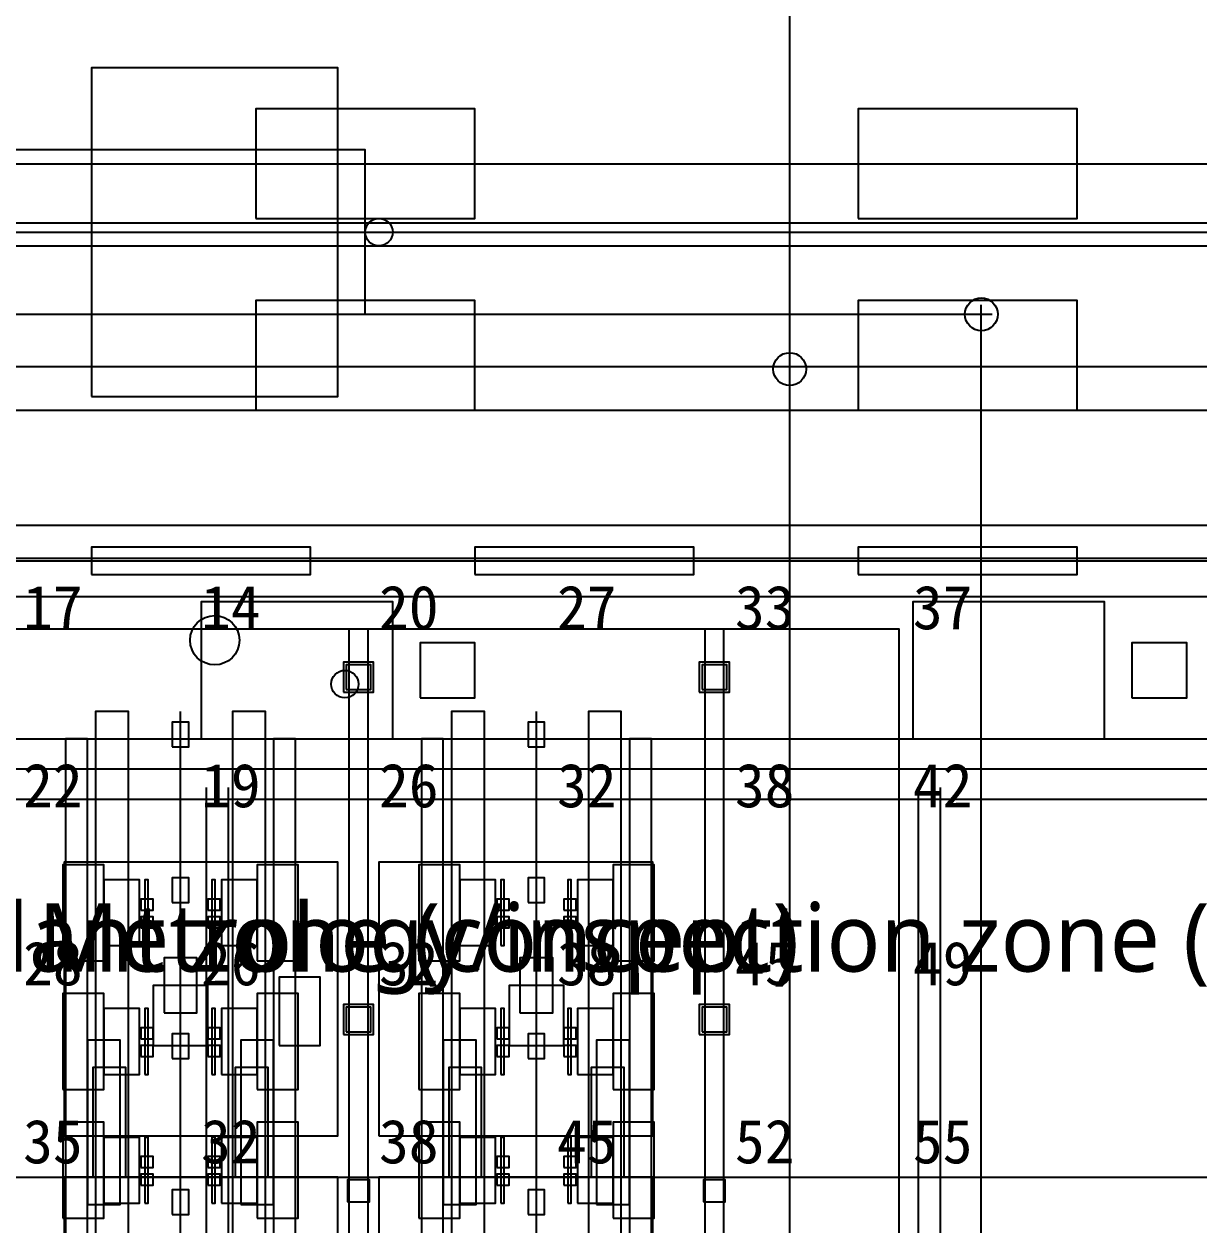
# Model space of a CAD drawing. Header units: metres. Extents: x -1640 to 1560, y -268 to 2338.
# Drawn here: x -39.47 to 3.45, y 1023.25 to 1067.1 of the extents above; entities that cross this region are included whole.
import ezdxf

# ---------------------------------------------------------------- set-up
doc = ezdxf.new("R2010")
doc.units = ezdxf.units.M
for name, color, linetype in [('1F_CHL', 4, 'Continuous'), ('1F_EHS_EXIT_DOOR_CONCEPT', 3, 'Continuous'), ('1F_EHS_EXTINGUISHER_HYDRANT_CABINET_CONCEPT', 1, 'Continuous'), ('1F_ELEC', 6, 'Continuous'), ('1F_PUMP', 2, 'Continuous'), ('1F_SCR', 3, 'Continuous'), ('1F_STRUCT_COLUMN', 8, 'Continuous'), ('1F_SUPPORT', 4, 'Continuous'), ('1F_ZONE', 3, 'Continuous'), ('2F_CSF_LATERAL_RACK_CONCEPT', 9, 'Continuous'), ('2F_EHS_EXIT_DOOR_CONCEPT', 3, 'Continuous'), ('2F_EHS_EXTINGUISHER_HYDRANT_CABINET_CONCEPT', 1, 'Continuous'), ('2F_RFG', 5, 'Continuous'), ('2F_STRUCT_COLUMN', 8, 'Continuous'), ('2F_SUPPORT', 4, 'Continuous'), ('2F_VMB', 6, 'Continuous'), ('2F_ZONE', 3, 'Continuous'), ('3F_CLEANROOM_OVERHEAD_PIPE_DUCT_CONCEPT', 9, 'Continuous'), ('3F_EHS_EGRESS_DIST_M', 2, 'Continuous'), ('3F_EHS_EXIT_DOOR_CONCEPT', 3, 'Continuous'), ('3F_EHS_EXTINGUISHER_HYDRANT_CABINET_CONCEPT', 1, 'Continuous'), ('3F_FOUP', 5, 'Continuous'), ('3F_METRO', 2, 'Continuous'), ('3F_OHT', 9, 'Continuous'), ('3F_OHTV', 1, 'Continuous'), ('3F_STRUCT_COLUMN', 8, 'Continuous'), ('3F_SUPPORT', 4, 'Continuous'), ('3F_TBAR', 6, 'Continuous'), ('3F_TEXT', 7, 'Continuous'), ('3F_ZONE', 3, 'Continuous'), ('4F_DCC', 3, 'Continuous'), ('4F_FFU', 1, 'Continuous'), ('4F_MAU', 2, 'Continuous'), ('4F_STRUCT_PLENUM_TRUSS_CONCEPT', 9, 'Continuous'), ('4F_SUPPORT', 4, 'Continuous'), ('4F_ZONE', 3, 'Continuous'), ('5F_CHL', 4, 'Continuous'), ('5F_EHS_EXIT_DOOR_CONCEPT', 3, 'Continuous'), ('5F_EHS_EXTINGUISHER_HYDRANT_CABINET_CONCEPT', 1, 'Continuous'), ('5F_ELEC', 6, 'Continuous'), ('5F_PUMP', 2, 'Continuous'), ('5F_SCR', 3, 'Continuous'), ('5F_STRUCT_COLUMN', 8, 'Continuous'), ('5F_SUPPORT', 4, 'Continuous'), ('5F_ZONE', 3, 'Continuous'), ('6F_CSF_LATERAL_RACK_CONCEPT', 9, 'Continuous'), ('6F_EHS_EXIT_DOOR_CONCEPT', 3, 'Continuous'), ('6F_EHS_EXTINGUISHER_HYDRANT_CABINET_CONCEPT', 1, 'Continuous'), ('6F_RFG', 5, 'Continuous'), ('6F_STRUCT_COLUMN', 8, 'Continuous'), ('6F_SUPPORT', 4, 'Continuous'), ('6F_VMB', 6, 'Continuous'), ('6F_ZONE', 3, 'Continuous'), ('7F_CLEANROOM_OVERHEAD_PIPE_DUCT_CONCEPT', 9, 'Continuous'), ('7F_EHS_EGRESS_DIST_M', 2, 'Continuous'), ('7F_EHS_EXIT_DOOR_CONCEPT', 3, 'Continuous'), ('7F_EHS_EXTINGUISHER_HYDRANT_CABINET_CONCEPT', 1, 'Continuous'), ('7F_FOUP', 5, 'Continuous'), ('7F_METRO', 2, 'Continuous'), ('7F_OHT', 9, 'Continuous'), ('7F_OHTV', 1, 'Continuous'), ('7F_STRUCT_COLUMN', 8, 'Continuous'), ('7F_SUPPORT', 4, 'Continuous'), ('7F_TBAR', 6, 'Continuous'), ('7F_TEXT', 7, 'Continuous'), ('7F_ZONE', 3, 'Continuous'), ('8F_DCC', 3, 'Continuous'), ('8F_FFU', 1, 'Continuous'), ('8F_MAU', 2, 'Continuous'), ('8F_STRUCT_PLENUM_TRUSS_CONCEPT', 9, 'Continuous'), ('8F_SUPPORT', 4, 'Continuous'), ('8F_ZONE', 3, 'Continuous'), ('RF_RSC', 4, 'Continuous'), ('RF_STACK', 2, 'Continuous'), ('UTIL_CHEM_CONCEPT', 6, 'Continuous'), ('UTIL_CHEM_RISER', 6, 'Continuous'), ('UTIL_CHW.R_CONCEPT', 2, 'Continuous'), ('UTIL_CHW.S_CONCEPT', 1, 'Continuous'), ('UTIL_ELEC.EMERG_CONCEPT', 4, 'Continuous'), ('UTIL_ELEC.MV_CONCEPT', 1, 'Continuous'), ('UTIL_ELEC.UPS_CONCEPT', 3, 'Continuous'), ('UTIL_EXH.HEAT_CONCEPT', 1, 'Continuous'), ('UTIL_EXH.VOC_CONCEPT', 6, 'Continuous'), ('UTIL_GAS.BULK_CONCEPT', 2, 'Continuous'), ('UTIL_GAS.BULK_RISER', 2, 'Continuous'), ('UTIL_GAS.SPEC_CONCEPT', 3, 'Continuous'), ('UTIL_HR_CONCEPT', 5, 'Continuous'), ('UTIL_PCW.R_CONCEPT', 1, 'Continuous'), ('UTIL_PCW.S_CONCEPT', 6, 'Continuous'), ('UTIL_WW.AA_CONCEPT', 3, 'Continuous'), ('UTIL_WW.F_CONCEPT', 2, 'Continuous'), ('UTIL_WW.ORG_CONCEPT', 4, 'Continuous')]:
    doc.layers.add(name, color=color, linetype=linetype)
doc.styles.add('KO', font='malgun.ttf')

msp = doc.modelspace()

# ---------------------------------------------------------------- linework, layer by layer
at = {"layer": '1F_CHL'}
msp.add_lwpolyline([(-30.15, 1029.8), (-28.65, 1029.8), (-28.65, 1032.3), (-30.15, 1032.3)], close=True, dxfattribs=at)
at = {"layer": '1F_EHS_EXIT_DOOR_CONCEPT'}
msp.add_circle((-32.5, 1044.6), 0.9, dxfattribs=at)
at = {"layer": '1F_EHS_EXTINGUISHER_HYDRANT_CABINET_CONCEPT'}
for centre in [(-26.5, 1059.5), (-27.75, 1043)]:
    msp.add_circle(centre, 0.5, dxfattribs=at)
at = {"layer": '1F_ELEC'}
for points in [[(-31, 1060), (-23, 1060), (-23, 1064), (-31, 1064)], [(-9, 1060), (-1, 1060), (-1, 1064), (-9, 1064)], [(-31, 1053), (-23, 1053), (-23, 1057), (-31, 1057)], [(-9, 1053), (-1, 1053), (-1, 1057), (-9, 1057)]]:
    msp.add_lwpolyline(points, close=True, dxfattribs=at)
at = {"layer": '1F_PUMP'}
for points in [[(-36.95, 1025), (-35.75, 1025), (-35.75, 1029), (-36.95, 1029)], [(-31.75, 1025), (-30.55, 1025), (-30.55, 1029), (-31.75, 1029)], [(-23.95, 1025), (-22.75, 1025), (-22.75, 1029), (-23.95, 1029)], [(-18.75, 1025), (-17.55, 1025), (-17.55, 1029), (-18.75, 1029)]]:
    msp.add_lwpolyline(points, close=True, dxfattribs=at)
at = {"layer": '1F_SCR'}
for points in [[(-34.75, 1029.8), (-32.75, 1029.8), (-32.75, 1032), (-34.75, 1032)], [(-21.75, 1029.8), (-19.75, 1029.8), (-19.75, 1032), (-21.75, 1032)]]:
    msp.add_lwpolyline(points, close=True, dxfattribs=at)
at = {"layer": '1F_STRUCT_COLUMN'}
for points in [[(-27.8, 1042.7), (-26.7, 1042.7), (-26.7, 1043.8), (-27.8, 1043.8)], [(-14.8, 1042.7), (-13.7, 1042.7), (-13.7, 1043.8), (-14.8, 1043.8)], [(-27.8, 1030.2), (-26.7, 1030.2), (-26.7, 1031.3), (-27.8, 1031.3)], [(-14.8, 1030.2), (-13.7, 1030.2), (-13.7, 1031.3), (-14.8, 1031.3)]]:
    msp.add_lwpolyline(points, close=True, dxfattribs=at)
at = {"layer": '1F_SUPPORT'}
msp.add_lwpolyline([(-37, 1053.5), (-28, 1053.5), (-28, 1065.5), (-37, 1065.5)], close=True, dxfattribs=at)
at = {"layer": '1F_ZONE'}
msp.add_lwpolyline([(-281, 887), (-7.5, 887), (-7.5, 1045), (-281, 1045)], close=True, dxfattribs=at)
at = {"layer": '2F_CSF_LATERAL_RACK_CONCEPT'}
for points in [[(-37.95, 891), (-37.15, 891), (-37.15, 1041), (-37.95, 1041)], [(-30.35, 891), (-29.55, 891), (-29.55, 1041), (-30.35, 1041)], [(-24.95, 891), (-24.15, 891), (-24.15, 1041), (-24.95, 1041)], [(-17.35, 891), (-16.55, 891), (-16.55, 1041), (-17.35, 1041)]]:
    msp.add_lwpolyline(points, close=True, dxfattribs=at)
at = {"layer": '2F_EHS_EXIT_DOOR_CONCEPT'}
msp.add_circle((-32.5, 1044.6), 0.9, dxfattribs=at)
at = {"layer": '2F_EHS_EXTINGUISHER_HYDRANT_CABINET_CONCEPT'}
msp.add_circle((-26.5, 1059.5), 0.5, dxfattribs=at)
at = {"layer": '2F_RFG'}
for points in [[(-37.15, 1024), (-35.95, 1024), (-35.95, 1030), (-37.15, 1030)], [(-31.55, 1024), (-30.35, 1024), (-30.35, 1030), (-31.55, 1030)], [(-24.15, 1024), (-22.95, 1024), (-22.95, 1030), (-24.15, 1030)], [(-18.55, 1024), (-17.35, 1024), (-17.35, 1030), (-18.55, 1030)]]:
    msp.add_lwpolyline(points, close=True, dxfattribs=at)
at = {"layer": '2F_STRUCT_COLUMN'}
for points in [[(-27.7, 1042.8), (-26.8, 1042.8), (-26.8, 1043.7), (-27.7, 1043.7)], [(-14.7, 1042.8), (-13.8, 1042.8), (-13.8, 1043.7), (-14.7, 1043.7)], [(-27.7, 1030.3), (-26.8, 1030.3), (-26.8, 1031.2), (-27.7, 1031.2)], [(-14.7, 1030.3), (-13.8, 1030.3), (-13.8, 1031.2), (-14.7, 1031.2)]]:
    msp.add_lwpolyline(points, close=True, dxfattribs=at)
at = {"layer": '2F_SUPPORT'}
msp.add_lwpolyline([(-37, 1053.5), (-28, 1053.5), (-28, 1065.5), (-37, 1065.5)], close=True, dxfattribs=at)
at = {"layer": '2F_VMB'}
for points in [[(-34.35, 1031), (-33.15, 1031), (-33.15, 1033), (-34.35, 1033)], [(-21.35, 1031), (-20.15, 1031), (-20.15, 1033), (-21.35, 1033)]]:
    msp.add_lwpolyline(points, close=True, dxfattribs=at)
at = {"layer": '2F_ZONE'}
msp.add_lwpolyline([(-281, 887), (-7.5, 887), (-7.5, 1045), (-281, 1045)], close=True, dxfattribs=at)
at = {"layer": '3F_CLEANROOM_OVERHEAD_PIPE_DUCT_CONCEPT'}
for points in [[(-36.85, 890), (-35.65, 890), (-35.65, 1042), (-36.85, 1042)], [(-31.85, 890), (-30.65, 890), (-30.65, 1042), (-31.85, 1042)], [(-23.85, 890), (-22.65, 890), (-22.65, 1042), (-23.85, 1042)], [(-18.85, 890), (-17.65, 890), (-17.65, 1042), (-18.85, 1042)]]:
    msp.add_lwpolyline(points, close=True, dxfattribs=at)
at = {"layer": '3F_EHS_EXIT_DOOR_CONCEPT'}
msp.add_circle((-32.5, 1044.6), 0.9, dxfattribs=at)
at = {"layer": '3F_EHS_EXTINGUISHER_HYDRANT_CABINET_CONCEPT'}
msp.add_circle((-26.5, 1059.5), 0.5, dxfattribs=at)
at = {"layer": '3F_FOUP'}
for points in [[(-35.2, 1034.75), (-34.75, 1034.75), (-34.75, 1035.15), (-35.2, 1035.15)], [(-32.75, 1034.75), (-32.3, 1034.75), (-32.3, 1035.15), (-32.75, 1035.15)], [(-22.2, 1034.75), (-21.75, 1034.75), (-21.75, 1035.15), (-22.2, 1035.15)], [(-19.75, 1034.75), (-19.3, 1034.75), (-19.3, 1035.15), (-19.75, 1035.15)], [(-35.2, 1034.1), (-34.75, 1034.1), (-34.75, 1034.5), (-35.2, 1034.5)], [(-32.75, 1034.1), (-32.3, 1034.1), (-32.3, 1034.5), (-32.75, 1034.5)], [(-22.2, 1034.1), (-21.75, 1034.1), (-21.75, 1034.5), (-22.2, 1034.5)], [(-19.75, 1034.1), (-19.3, 1034.1), (-19.3, 1034.5), (-19.75, 1034.5)], [(-35.2, 1030.05), (-34.75, 1030.05), (-34.75, 1030.45), (-35.2, 1030.45)], [(-32.75, 1030.05), (-32.3, 1030.05), (-32.3, 1030.45), (-32.75, 1030.45)], [(-22.2, 1030.05), (-21.75, 1030.05), (-21.75, 1030.45), (-22.2, 1030.45)], [(-19.75, 1030.05), (-19.3, 1030.05), (-19.3, 1030.45), (-19.75, 1030.45)], [(-35.2, 1029.4), (-34.75, 1029.4), (-34.75, 1029.8), (-35.2, 1029.8)], [(-32.75, 1029.4), (-32.3, 1029.4), (-32.3, 1029.8), (-32.75, 1029.8)], [(-22.2, 1029.4), (-21.75, 1029.4), (-21.75, 1029.8), (-22.2, 1029.8)], [(-19.75, 1029.4), (-19.3, 1029.4), (-19.3, 1029.8), (-19.75, 1029.8)], [(-35.2, 1025.35), (-34.75, 1025.35), (-34.75, 1025.75), (-35.2, 1025.75)], [(-32.75, 1025.35), (-32.3, 1025.35), (-32.3, 1025.75), (-32.75, 1025.75)], [(-22.2, 1025.35), (-21.75, 1025.35), (-21.75, 1025.75), (-22.2, 1025.75)], [(-19.75, 1025.35), (-19.3, 1025.35), (-19.3, 1025.75), (-19.75, 1025.75)], [(-35.2, 1024.7), (-34.75, 1024.7), (-34.75, 1025.1), (-35.2, 1025.1)], [(-32.75, 1024.7), (-32.3, 1024.7), (-32.3, 1025.1), (-32.75, 1025.1)], [(-22.2, 1024.7), (-21.75, 1024.7), (-21.75, 1025.1), (-22.2, 1025.1)], [(-19.75, 1024.7), (-19.3, 1024.7), (-19.3, 1025.1), (-19.75, 1025.1)]]:
    msp.add_lwpolyline(points, close=True, dxfattribs=at)
at = {"layer": '3F_METRO'}
for points in [[(-38.05, 1032.9), (-36.55, 1032.9), (-36.55, 1036.4), (-38.05, 1036.4)], [(-30.95, 1032.9), (-29.45, 1032.9), (-29.45, 1036.4), (-30.95, 1036.4)], [(-25.05, 1032.9), (-23.55, 1032.9), (-23.55, 1036.4), (-25.05, 1036.4)], [(-17.95, 1032.9), (-16.45, 1032.9), (-16.45, 1036.4), (-17.95, 1036.4)], [(-36.55, 1033.45), (-35.25, 1033.45), (-35.25, 1035.85), (-36.55, 1035.85)], [(-32.25, 1033.45), (-30.95, 1033.45), (-30.95, 1035.85), (-32.25, 1035.85)], [(-23.55, 1033.45), (-22.25, 1033.45), (-22.25, 1035.85), (-23.55, 1035.85)], [(-19.25, 1033.45), (-17.95, 1033.45), (-17.95, 1035.85), (-19.25, 1035.85)], [(-38.05, 1028.2), (-36.55, 1028.2), (-36.55, 1031.7), (-38.05, 1031.7)], [(-30.95, 1028.2), (-29.45, 1028.2), (-29.45, 1031.7), (-30.95, 1031.7)], [(-25.05, 1028.2), (-23.55, 1028.2), (-23.55, 1031.7), (-25.05, 1031.7)], [(-17.95, 1028.2), (-16.45, 1028.2), (-16.45, 1031.7), (-17.95, 1031.7)], [(-36.55, 1028.75), (-35.25, 1028.75), (-35.25, 1031.15), (-36.55, 1031.15)], [(-32.25, 1028.75), (-30.95, 1028.75), (-30.95, 1031.15), (-32.25, 1031.15)], [(-23.55, 1028.75), (-22.25, 1028.75), (-22.25, 1031.15), (-23.55, 1031.15)], [(-19.25, 1028.75), (-17.95, 1028.75), (-17.95, 1031.15), (-19.25, 1031.15)], [(-38.05, 1023.5), (-36.55, 1023.5), (-36.55, 1027), (-38.05, 1027)], [(-30.95, 1023.5), (-29.45, 1023.5), (-29.45, 1027), (-30.95, 1027)], [(-25.05, 1023.5), (-23.55, 1023.5), (-23.55, 1027), (-25.05, 1027)], [(-17.95, 1023.5), (-16.45, 1023.5), (-16.45, 1027), (-17.95, 1027)], [(-36.55, 1024.05), (-35.25, 1024.05), (-35.25, 1026.45), (-36.55, 1026.45)], [(-32.25, 1024.05), (-30.95, 1024.05), (-30.95, 1026.45), (-32.25, 1026.45)], [(-23.55, 1024.05), (-22.25, 1024.05), (-22.25, 1026.45), (-23.55, 1026.45)], [(-19.25, 1024.05), (-17.95, 1024.05), (-17.95, 1026.45), (-19.25, 1026.45)]]:
    msp.add_lwpolyline(points, close=True, dxfattribs=at)
at = {"layer": '3F_OHT'}
for p, q in [((-33.75, 970), (-33.75, 1042)), ((-20.75, 970), (-20.75, 1042))]:
    msp.add_line(p, q, dxfattribs=at)
at = {"layer": '3F_OHTV'}
for points in [[(-34.05, 1040.71), (-33.45, 1040.71), (-33.45, 1041.61), (-34.05, 1041.61)], [(-21.05, 1040.71), (-20.45, 1040.71), (-20.45, 1041.61), (-21.05, 1041.61)], [(-34.05, 1035.02), (-33.45, 1035.02), (-33.45, 1035.92), (-34.05, 1035.92)], [(-21.05, 1035.02), (-20.45, 1035.02), (-20.45, 1035.92), (-21.05, 1035.92)], [(-34.05, 1029.33), (-33.45, 1029.33), (-33.45, 1030.23), (-34.05, 1030.23)], [(-21.05, 1029.33), (-20.45, 1029.33), (-20.45, 1030.23), (-21.05, 1030.23)], [(-34.05, 1023.63), (-33.45, 1023.63), (-33.45, 1024.53), (-34.05, 1024.53)], [(-21.05, 1023.63), (-20.45, 1023.63), (-20.45, 1024.53), (-21.05, 1024.53)]]:
    msp.add_lwpolyline(points, close=True, dxfattribs=at)
at = {"layer": '3F_STRUCT_COLUMN'}
for points in [[(-27.65, 1024.1), (-26.85, 1024.1), (-26.85, 1024.9), (-27.65, 1024.9)], [(-14.65, 1024.1), (-13.85, 1024.1), (-13.85, 1024.9), (-14.65, 1024.9)]]:
    msp.add_lwpolyline(points, close=True, dxfattribs=at)
at = {"layer": '3F_SUPPORT'}
msp.add_lwpolyline([(-37, 1053.5), (-28, 1053.5), (-28, 1065.5), (-37, 1065.5)], close=True, dxfattribs=at)
at = {"layer": '3F_TBAR'}
for points in [[(-35.05, 1033.45), (-34.93, 1033.45), (-34.93, 1035.85), (-35.05, 1035.85)], [(-32.6, 1033.45), (-32.48, 1033.45), (-32.48, 1035.85), (-32.6, 1035.85)], [(-22.05, 1033.45), (-21.93, 1033.45), (-21.93, 1035.85), (-22.05, 1035.85)], [(-19.6, 1033.45), (-19.48, 1033.45), (-19.48, 1035.85), (-19.6, 1035.85)], [(-35.05, 1028.75), (-34.93, 1028.75), (-34.93, 1031.15), (-35.05, 1031.15)], [(-32.6, 1028.75), (-32.48, 1028.75), (-32.48, 1031.15), (-32.6, 1031.15)], [(-22.05, 1028.75), (-21.93, 1028.75), (-21.93, 1031.15), (-22.05, 1031.15)], [(-19.6, 1028.75), (-19.48, 1028.75), (-19.48, 1031.15), (-19.6, 1031.15)], [(-35.05, 1024.05), (-34.93, 1024.05), (-34.93, 1026.45), (-35.05, 1026.45)], [(-32.6, 1024.05), (-32.48, 1024.05), (-32.48, 1026.45), (-32.6, 1026.45)], [(-22.05, 1024.05), (-21.93, 1024.05), (-21.93, 1026.45), (-22.05, 1026.45)], [(-19.6, 1024.05), (-19.48, 1024.05), (-19.48, 1026.45), (-19.6, 1026.45)]]:
    msp.add_lwpolyline(points, close=True, dxfattribs=at)
at = {"layer": '3F_ZONE'}
msp.add_lwpolyline([(-281, 887), (-7.5, 887), (-7.5, 1045), (-281, 1045)], close=True, dxfattribs=at)
at = {"layer": '4F_DCC'}
for points in [[(-37, 1047), (-29, 1047), (-29, 1048), (-37, 1048)], [(-23, 1047), (-15, 1047), (-15, 1048), (-23, 1048)], [(-9, 1047), (-1, 1047), (-1, 1048), (-9, 1048)]]:
    msp.add_lwpolyline(points, close=True, dxfattribs=at)
at = {"layer": '4F_FFU'}
for points in [[(-38, 1026.5), (-28, 1026.5), (-28, 1036.5), (-38, 1036.5)], [(-26.5, 1026.5), (-16.5, 1026.5), (-16.5, 1036.5), (-26.5, 1036.5)], [(-38, 1015), (-28, 1015), (-28, 1025), (-38, 1025)], [(-26.5, 1015), (-16.5, 1015), (-16.5, 1025), (-26.5, 1025)]]:
    msp.add_lwpolyline(points, close=True, dxfattribs=at)
at = {"layer": '4F_MAU'}
msp.add_lwpolyline([(-41, 1056.5), (-27, 1056.5), (-27, 1062.5), (-41, 1062.5)], close=True, dxfattribs=at)
at = {"layer": '4F_STRUCT_PLENUM_TRUSS_CONCEPT'}
for points in [[(-27.6, 887), (-26.9, 887), (-26.9, 1045), (-27.6, 1045)], [(-14.6, 887), (-13.9, 887), (-13.9, 1045), (-14.6, 1045)]]:
    msp.add_lwpolyline(points, close=True, dxfattribs=at)
at = {"layer": '4F_SUPPORT'}
msp.add_lwpolyline([(-37, 1053.5), (-28, 1053.5), (-28, 1065.5), (-37, 1065.5)], close=True, dxfattribs=at)
at = {"layer": '4F_ZONE'}
msp.add_lwpolyline([(-281, 887), (-7.5, 887), (-7.5, 1045), (-281, 1045)], close=True, dxfattribs=at)
at = {"layer": '5F_CHL'}
msp.add_lwpolyline([(-30.15, 1029.8), (-28.65, 1029.8), (-28.65, 1032.3), (-30.15, 1032.3)], close=True, dxfattribs=at)
at = {"layer": '5F_EHS_EXIT_DOOR_CONCEPT'}
msp.add_circle((-32.5, 1044.6), 0.9, dxfattribs=at)
at = {"layer": '5F_EHS_EXTINGUISHER_HYDRANT_CABINET_CONCEPT'}
for centre in [(-26.5, 1059.5), (-27.75, 1043)]:
    msp.add_circle(centre, 0.5, dxfattribs=at)
at = {"layer": '5F_ELEC'}
for points in [[(-31, 1060), (-23, 1060), (-23, 1064), (-31, 1064)], [(-9, 1060), (-1, 1060), (-1, 1064), (-9, 1064)], [(-31, 1053), (-23, 1053), (-23, 1057), (-31, 1057)], [(-9, 1053), (-1, 1053), (-1, 1057), (-9, 1057)]]:
    msp.add_lwpolyline(points, close=True, dxfattribs=at)
at = {"layer": '5F_PUMP'}
for points in [[(-36.95, 1025), (-35.75, 1025), (-35.75, 1029), (-36.95, 1029)], [(-31.75, 1025), (-30.55, 1025), (-30.55, 1029), (-31.75, 1029)], [(-23.95, 1025), (-22.75, 1025), (-22.75, 1029), (-23.95, 1029)], [(-18.75, 1025), (-17.55, 1025), (-17.55, 1029), (-18.75, 1029)]]:
    msp.add_lwpolyline(points, close=True, dxfattribs=at)
at = {"layer": '5F_SCR'}
for points in [[(-34.75, 1029.8), (-32.75, 1029.8), (-32.75, 1032), (-34.75, 1032)], [(-21.75, 1029.8), (-19.75, 1029.8), (-19.75, 1032), (-21.75, 1032)]]:
    msp.add_lwpolyline(points, close=True, dxfattribs=at)
at = {"layer": '5F_STRUCT_COLUMN'}
for points in [[(-27.8, 1042.7), (-26.7, 1042.7), (-26.7, 1043.8), (-27.8, 1043.8)], [(-14.8, 1042.7), (-13.7, 1042.7), (-13.7, 1043.8), (-14.8, 1043.8)], [(-27.8, 1030.2), (-26.7, 1030.2), (-26.7, 1031.3), (-27.8, 1031.3)], [(-14.8, 1030.2), (-13.7, 1030.2), (-13.7, 1031.3), (-14.8, 1031.3)]]:
    msp.add_lwpolyline(points, close=True, dxfattribs=at)
at = {"layer": '5F_SUPPORT'}
msp.add_lwpolyline([(-37, 1053.5), (-28, 1053.5), (-28, 1065.5), (-37, 1065.5)], close=True, dxfattribs=at)
at = {"layer": '5F_ZONE'}
msp.add_lwpolyline([(-281, 887), (-7.5, 887), (-7.5, 1045), (-281, 1045)], close=True, dxfattribs=at)
at = {"layer": '6F_CSF_LATERAL_RACK_CONCEPT'}
for points in [[(-37.95, 891), (-37.15, 891), (-37.15, 1041), (-37.95, 1041)], [(-30.35, 891), (-29.55, 891), (-29.55, 1041), (-30.35, 1041)], [(-24.95, 891), (-24.15, 891), (-24.15, 1041), (-24.95, 1041)], [(-17.35, 891), (-16.55, 891), (-16.55, 1041), (-17.35, 1041)]]:
    msp.add_lwpolyline(points, close=True, dxfattribs=at)
at = {"layer": '6F_EHS_EXIT_DOOR_CONCEPT'}
msp.add_circle((-32.5, 1044.6), 0.9, dxfattribs=at)
at = {"layer": '6F_EHS_EXTINGUISHER_HYDRANT_CABINET_CONCEPT'}
msp.add_circle((-26.5, 1059.5), 0.5, dxfattribs=at)
at = {"layer": '6F_RFG'}
for points in [[(-37.15, 1024), (-35.95, 1024), (-35.95, 1030), (-37.15, 1030)], [(-31.55, 1024), (-30.35, 1024), (-30.35, 1030), (-31.55, 1030)], [(-24.15, 1024), (-22.95, 1024), (-22.95, 1030), (-24.15, 1030)], [(-18.55, 1024), (-17.35, 1024), (-17.35, 1030), (-18.55, 1030)]]:
    msp.add_lwpolyline(points, close=True, dxfattribs=at)
at = {"layer": '6F_STRUCT_COLUMN'}
for points in [[(-27.7, 1042.8), (-26.8, 1042.8), (-26.8, 1043.7), (-27.7, 1043.7)], [(-14.7, 1042.8), (-13.8, 1042.8), (-13.8, 1043.7), (-14.7, 1043.7)], [(-27.7, 1030.3), (-26.8, 1030.3), (-26.8, 1031.2), (-27.7, 1031.2)], [(-14.7, 1030.3), (-13.8, 1030.3), (-13.8, 1031.2), (-14.7, 1031.2)]]:
    msp.add_lwpolyline(points, close=True, dxfattribs=at)
at = {"layer": '6F_SUPPORT'}
msp.add_lwpolyline([(-37, 1053.5), (-28, 1053.5), (-28, 1065.5), (-37, 1065.5)], close=True, dxfattribs=at)
at = {"layer": '6F_VMB'}
for points in [[(-34.35, 1031), (-33.15, 1031), (-33.15, 1033), (-34.35, 1033)], [(-21.35, 1031), (-20.15, 1031), (-20.15, 1033), (-21.35, 1033)]]:
    msp.add_lwpolyline(points, close=True, dxfattribs=at)
at = {"layer": '6F_ZONE'}
msp.add_lwpolyline([(-281, 887), (-7.5, 887), (-7.5, 1045), (-281, 1045)], close=True, dxfattribs=at)
at = {"layer": '7F_CLEANROOM_OVERHEAD_PIPE_DUCT_CONCEPT'}
for points in [[(-36.85, 890), (-35.65, 890), (-35.65, 1042), (-36.85, 1042)], [(-31.85, 890), (-30.65, 890), (-30.65, 1042), (-31.85, 1042)], [(-23.85, 890), (-22.65, 890), (-22.65, 1042), (-23.85, 1042)], [(-18.85, 890), (-17.65, 890), (-17.65, 1042), (-18.85, 1042)]]:
    msp.add_lwpolyline(points, close=True, dxfattribs=at)
at = {"layer": '7F_EHS_EXIT_DOOR_CONCEPT'}
msp.add_circle((-32.5, 1044.6), 0.9, dxfattribs=at)
at = {"layer": '7F_EHS_EXTINGUISHER_HYDRANT_CABINET_CONCEPT'}
msp.add_circle((-26.5, 1059.5), 0.5, dxfattribs=at)
at = {"layer": '7F_FOUP'}
for points in [[(-35.2, 1034.75), (-34.75, 1034.75), (-34.75, 1035.15), (-35.2, 1035.15)], [(-32.75, 1034.75), (-32.3, 1034.75), (-32.3, 1035.15), (-32.75, 1035.15)], [(-22.2, 1034.75), (-21.75, 1034.75), (-21.75, 1035.15), (-22.2, 1035.15)], [(-19.75, 1034.75), (-19.3, 1034.75), (-19.3, 1035.15), (-19.75, 1035.15)], [(-35.2, 1034.1), (-34.75, 1034.1), (-34.75, 1034.5), (-35.2, 1034.5)], [(-32.75, 1034.1), (-32.3, 1034.1), (-32.3, 1034.5), (-32.75, 1034.5)], [(-22.2, 1034.1), (-21.75, 1034.1), (-21.75, 1034.5), (-22.2, 1034.5)], [(-19.75, 1034.1), (-19.3, 1034.1), (-19.3, 1034.5), (-19.75, 1034.5)], [(-35.2, 1030.05), (-34.75, 1030.05), (-34.75, 1030.45), (-35.2, 1030.45)], [(-32.75, 1030.05), (-32.3, 1030.05), (-32.3, 1030.45), (-32.75, 1030.45)], [(-22.2, 1030.05), (-21.75, 1030.05), (-21.75, 1030.45), (-22.2, 1030.45)], [(-19.75, 1030.05), (-19.3, 1030.05), (-19.3, 1030.45), (-19.75, 1030.45)], [(-35.2, 1029.4), (-34.75, 1029.4), (-34.75, 1029.8), (-35.2, 1029.8)], [(-32.75, 1029.4), (-32.3, 1029.4), (-32.3, 1029.8), (-32.75, 1029.8)], [(-22.2, 1029.4), (-21.75, 1029.4), (-21.75, 1029.8), (-22.2, 1029.8)], [(-19.75, 1029.4), (-19.3, 1029.4), (-19.3, 1029.8), (-19.75, 1029.8)], [(-35.2, 1025.35), (-34.75, 1025.35), (-34.75, 1025.75), (-35.2, 1025.75)], [(-32.75, 1025.35), (-32.3, 1025.35), (-32.3, 1025.75), (-32.75, 1025.75)], [(-22.2, 1025.35), (-21.75, 1025.35), (-21.75, 1025.75), (-22.2, 1025.75)], [(-19.75, 1025.35), (-19.3, 1025.35), (-19.3, 1025.75), (-19.75, 1025.75)], [(-35.2, 1024.7), (-34.75, 1024.7), (-34.75, 1025.1), (-35.2, 1025.1)], [(-32.75, 1024.7), (-32.3, 1024.7), (-32.3, 1025.1), (-32.75, 1025.1)], [(-22.2, 1024.7), (-21.75, 1024.7), (-21.75, 1025.1), (-22.2, 1025.1)], [(-19.75, 1024.7), (-19.3, 1024.7), (-19.3, 1025.1), (-19.75, 1025.1)]]:
    msp.add_lwpolyline(points, close=True, dxfattribs=at)
at = {"layer": '7F_METRO'}
for points in [[(-38.05, 1032.9), (-36.55, 1032.9), (-36.55, 1036.4), (-38.05, 1036.4)], [(-30.95, 1032.9), (-29.45, 1032.9), (-29.45, 1036.4), (-30.95, 1036.4)], [(-25.05, 1032.9), (-23.55, 1032.9), (-23.55, 1036.4), (-25.05, 1036.4)], [(-17.95, 1032.9), (-16.45, 1032.9), (-16.45, 1036.4), (-17.95, 1036.4)], [(-36.55, 1033.45), (-35.25, 1033.45), (-35.25, 1035.85), (-36.55, 1035.85)], [(-32.25, 1033.45), (-30.95, 1033.45), (-30.95, 1035.85), (-32.25, 1035.85)], [(-23.55, 1033.45), (-22.25, 1033.45), (-22.25, 1035.85), (-23.55, 1035.85)], [(-19.25, 1033.45), (-17.95, 1033.45), (-17.95, 1035.85), (-19.25, 1035.85)], [(-38.05, 1028.2), (-36.55, 1028.2), (-36.55, 1031.7), (-38.05, 1031.7)], [(-30.95, 1028.2), (-29.45, 1028.2), (-29.45, 1031.7), (-30.95, 1031.7)], [(-25.05, 1028.2), (-23.55, 1028.2), (-23.55, 1031.7), (-25.05, 1031.7)], [(-17.95, 1028.2), (-16.45, 1028.2), (-16.45, 1031.7), (-17.95, 1031.7)], [(-36.55, 1028.75), (-35.25, 1028.75), (-35.25, 1031.15), (-36.55, 1031.15)], [(-32.25, 1028.75), (-30.95, 1028.75), (-30.95, 1031.15), (-32.25, 1031.15)], [(-23.55, 1028.75), (-22.25, 1028.75), (-22.25, 1031.15), (-23.55, 1031.15)], [(-19.25, 1028.75), (-17.95, 1028.75), (-17.95, 1031.15), (-19.25, 1031.15)], [(-38.05, 1023.5), (-36.55, 1023.5), (-36.55, 1027), (-38.05, 1027)], [(-30.95, 1023.5), (-29.45, 1023.5), (-29.45, 1027), (-30.95, 1027)], [(-25.05, 1023.5), (-23.55, 1023.5), (-23.55, 1027), (-25.05, 1027)], [(-17.95, 1023.5), (-16.45, 1023.5), (-16.45, 1027), (-17.95, 1027)], [(-36.55, 1024.05), (-35.25, 1024.05), (-35.25, 1026.45), (-36.55, 1026.45)], [(-32.25, 1024.05), (-30.95, 1024.05), (-30.95, 1026.45), (-32.25, 1026.45)], [(-23.55, 1024.05), (-22.25, 1024.05), (-22.25, 1026.45), (-23.55, 1026.45)], [(-19.25, 1024.05), (-17.95, 1024.05), (-17.95, 1026.45), (-19.25, 1026.45)]]:
    msp.add_lwpolyline(points, close=True, dxfattribs=at)
at = {"layer": '7F_OHT'}
for p, q in [((-33.75, 970), (-33.75, 1042)), ((-20.75, 970), (-20.75, 1042))]:
    msp.add_line(p, q, dxfattribs=at)
at = {"layer": '7F_OHTV'}
for points in [[(-34.05, 1040.71), (-33.45, 1040.71), (-33.45, 1041.61), (-34.05, 1041.61)], [(-21.05, 1040.71), (-20.45, 1040.71), (-20.45, 1041.61), (-21.05, 1041.61)], [(-34.05, 1035.02), (-33.45, 1035.02), (-33.45, 1035.92), (-34.05, 1035.92)], [(-21.05, 1035.02), (-20.45, 1035.02), (-20.45, 1035.92), (-21.05, 1035.92)], [(-34.05, 1029.33), (-33.45, 1029.33), (-33.45, 1030.23), (-34.05, 1030.23)], [(-21.05, 1029.33), (-20.45, 1029.33), (-20.45, 1030.23), (-21.05, 1030.23)], [(-34.05, 1023.63), (-33.45, 1023.63), (-33.45, 1024.53), (-34.05, 1024.53)], [(-21.05, 1023.63), (-20.45, 1023.63), (-20.45, 1024.53), (-21.05, 1024.53)]]:
    msp.add_lwpolyline(points, close=True, dxfattribs=at)
at = {"layer": '7F_STRUCT_COLUMN'}
for points in [[(-27.65, 1024.1), (-26.85, 1024.1), (-26.85, 1024.9), (-27.65, 1024.9)], [(-14.65, 1024.1), (-13.85, 1024.1), (-13.85, 1024.9), (-14.65, 1024.9)]]:
    msp.add_lwpolyline(points, close=True, dxfattribs=at)
at = {"layer": '7F_SUPPORT'}
msp.add_lwpolyline([(-37, 1053.5), (-28, 1053.5), (-28, 1065.5), (-37, 1065.5)], close=True, dxfattribs=at)
at = {"layer": '7F_TBAR'}
for points in [[(-35.05, 1033.45), (-34.93, 1033.45), (-34.93, 1035.85), (-35.05, 1035.85)], [(-32.6, 1033.45), (-32.48, 1033.45), (-32.48, 1035.85), (-32.6, 1035.85)], [(-22.05, 1033.45), (-21.93, 1033.45), (-21.93, 1035.85), (-22.05, 1035.85)], [(-19.6, 1033.45), (-19.48, 1033.45), (-19.48, 1035.85), (-19.6, 1035.85)], [(-35.05, 1028.75), (-34.93, 1028.75), (-34.93, 1031.15), (-35.05, 1031.15)], [(-32.6, 1028.75), (-32.48, 1028.75), (-32.48, 1031.15), (-32.6, 1031.15)], [(-22.05, 1028.75), (-21.93, 1028.75), (-21.93, 1031.15), (-22.05, 1031.15)], [(-19.6, 1028.75), (-19.48, 1028.75), (-19.48, 1031.15), (-19.6, 1031.15)], [(-35.05, 1024.05), (-34.93, 1024.05), (-34.93, 1026.45), (-35.05, 1026.45)], [(-32.6, 1024.05), (-32.48, 1024.05), (-32.48, 1026.45), (-32.6, 1026.45)], [(-22.05, 1024.05), (-21.93, 1024.05), (-21.93, 1026.45), (-22.05, 1026.45)], [(-19.6, 1024.05), (-19.48, 1024.05), (-19.48, 1026.45), (-19.6, 1026.45)]]:
    msp.add_lwpolyline(points, close=True, dxfattribs=at)
at = {"layer": '7F_ZONE'}
msp.add_lwpolyline([(-281, 887), (-7.5, 887), (-7.5, 1045), (-281, 1045)], close=True, dxfattribs=at)
at = {"layer": '8F_DCC'}
for points in [[(-37, 1047), (-29, 1047), (-29, 1048), (-37, 1048)], [(-23, 1047), (-15, 1047), (-15, 1048), (-23, 1048)], [(-9, 1047), (-1, 1047), (-1, 1048), (-9, 1048)]]:
    msp.add_lwpolyline(points, close=True, dxfattribs=at)
at = {"layer": '8F_FFU'}
for points in [[(-38, 1026.5), (-28, 1026.5), (-28, 1036.5), (-38, 1036.5)], [(-26.5, 1026.5), (-16.5, 1026.5), (-16.5, 1036.5), (-26.5, 1036.5)], [(-38, 1015), (-28, 1015), (-28, 1025), (-38, 1025)], [(-26.5, 1015), (-16.5, 1015), (-16.5, 1025), (-26.5, 1025)]]:
    msp.add_lwpolyline(points, close=True, dxfattribs=at)
at = {"layer": '8F_MAU'}
msp.add_lwpolyline([(-41, 1056.5), (-27, 1056.5), (-27, 1062.5), (-41, 1062.5)], close=True, dxfattribs=at)
at = {"layer": '8F_STRUCT_PLENUM_TRUSS_CONCEPT'}
for points in [[(-27.6, 887), (-26.9, 887), (-26.9, 1045), (-27.6, 1045)], [(-14.6, 887), (-13.9, 887), (-13.9, 1045), (-14.6, 1045)]]:
    msp.add_lwpolyline(points, close=True, dxfattribs=at)
at = {"layer": '8F_SUPPORT'}
msp.add_lwpolyline([(-37, 1053.5), (-28, 1053.5), (-28, 1065.5), (-37, 1065.5)], close=True, dxfattribs=at)
at = {"layer": '8F_ZONE'}
msp.add_lwpolyline([(-281, 887), (-7.5, 887), (-7.5, 1045), (-281, 1045)], close=True, dxfattribs=at)
at = {"layer": 'RF_RSC'}
for points in [[(-33, 1041), (-26, 1041), (-26, 1046), (-33, 1046)], [(-7, 1041), (0, 1041), (0, 1046), (-7, 1046)]]:
    msp.add_lwpolyline(points, close=True, dxfattribs=at)
at = {"layer": 'RF_STACK'}
for points in [[(-25, 1042.5), (-23, 1042.5), (-23, 1044.5), (-25, 1044.5)], [(1, 1042.5), (3, 1042.5), (3, 1044.5), (1, 1044.5)]]:
    msp.add_lwpolyline(points, close=True, dxfattribs=at)
at = {"layer": 'UTIL_CHEM_CONCEPT'}
for p, q in [((-11.5, 1054.2), (-11.5, 1174.8)), ((-11.5, 869.2), (-11.5, 1054.8)), ((-11.5, 869.2), (-11.5, 1054.8))]:
    msp.add_line(p, q, dxfattribs=at)
at = {"layer": 'UTIL_CHEM_RISER'}
msp.add_circle((-11.5, 1054.5), 0.6, dxfattribs=at)
msp.add_circle((-11.5, 1054.5), 0.6, dxfattribs=at)
at = {"layer": 'UTIL_CHW.R_CONCEPT'}
msp.add_line((-276.2, 1048.8), (287.8, 1048.8), dxfattribs=at)
msp.add_line((-276.2, 1048.8), (287.8, 1048.8), dxfattribs=at)
at = {"layer": 'UTIL_CHW.S_CONCEPT'}
msp.add_line((-277.5, 1047.5), (286.5, 1047.5), dxfattribs=at)
msp.add_line((-277.5, 1047.5), (286.5, 1047.5), dxfattribs=at)
at = {"layer": 'UTIL_ELEC.EMERG_CONCEPT'}
for p in [(-285.3, 1062), (-281.3, 1062)]:
    msp.add_line(p, (284.3, 1062), dxfattribs=at)
at = {"layer": 'UTIL_ELEC.MV_CONCEPT'}
for p, q in [((-283.4, 1054.6), (284.4, 1054.6)), ((-283.4, 1054.6), (284.4, 1054.6)), ((-283.4, 1053), (284.4, 1053)), ((-283.4, 1053), (284.4, 1053))]:
    msp.add_line(p, q, dxfattribs=at)
at = {"layer": 'UTIL_ELEC.UPS_CONCEPT'}
msp.add_line((-255.3, 1059), (284.3, 1059), dxfattribs=at)
msp.add_line((-255.3, 1059), (284.3, 1059), dxfattribs=at)
at = {"layer": 'UTIL_EXH.HEAT_CONCEPT'}
for p, q in [((-267.55, 1059.84), (295.55, 1059.84)), ((-279.4, 1047.6), (288.4, 1047.6)), ((-279.4, 1047.6), (288.4, 1047.6))]:
    msp.add_line(p, q, dxfattribs=at)
at = {"layer": 'UTIL_EXH.VOC_CONCEPT'}
for p, q in [((-267.55, 1062), (295.55, 1062)), ((-279.4, 1046.2), (288.4, 1046.2)), ((-279.4, 1046.2), (288.4, 1046.2))]:
    msp.add_line(p, q, dxfattribs=at)
at = {"layer": 'UTIL_GAS.BULK_CONCEPT'}
for p, q in [((-4.5, 965.65), (-4.5, 1056.85)), ((-4.5, 965.65), (-4.5, 1056.85)), ((-316.4, 1056.5), (-4.1, 1056.5))]:
    msp.add_line(p, q, dxfattribs=at)
at = {"layer": 'UTIL_GAS.BULK_RISER'}
msp.add_circle((-4.5, 1056.5), 0.6, dxfattribs=at)
at = {"layer": 'UTIL_GAS.SPEC_CONCEPT'}
msp.add_line((-275.3, 1025), (286.3, 1025), dxfattribs=at)
msp.add_line((-275.3, 1025), (286.3, 1025), dxfattribs=at)
at = {"layer": 'UTIL_HR_CONCEPT'}
msp.add_line((-271.35, 1059.5), (9.85, 1059.5), dxfattribs=at)
msp.add_line((-271.35, 1059.5), (9.85, 1059.5), dxfattribs=at)
at = {"layer": 'UTIL_PCW.R_CONCEPT'}
for p, q in [((-31.995, 892.77), (-31.995, 1039.22)), ((-31.995, 892.77), (-31.995, 1039.22)), ((-5.995, 892.77), (-5.995, 1039.22)), ((-5.995, 892.77), (-5.995, 1039.22))]:
    msp.add_line(p, q, dxfattribs=at)
at = {"layer": 'UTIL_PCW.S_CONCEPT'}
for p, q in [((-32.795, 892.77), (-32.795, 1039.22)), ((-32.795, 892.77), (-32.795, 1039.22)), ((-6.795, 892.77), (-6.795, 1039.22)), ((-6.795, 892.77), (-6.795, 1039.22))]:
    msp.add_line(p, q, dxfattribs=at)
at = {"layer": 'UTIL_WW.AA_CONCEPT'}
msp.add_line((-277.3, 1039.9), (286.3, 1039.9), dxfattribs=at)
at = {"layer": 'UTIL_WW.F_CONCEPT'}
msp.add_line((-277.3, 1041), (286.3, 1041), dxfattribs=at)
at = {"layer": 'UTIL_WW.ORG_CONCEPT'}
msp.add_line((-277.3, 1038.8), (286.3, 1038.8), dxfattribs=at)

# ---------------------------------------------------------------- texts
at = {"layer": '3F_EHS_EGRESS_DIST_M'}
for s, p in [('17', (-39.5, 1045)), ('14', (-33, 1045)), ('20', (-26.5, 1045)), ('27', (-20, 1045)), ('33', (-13.5, 1045)), ('37', (-7, 1045)), ('22', (-39.5, 1038.5)), ('19', (-33, 1038.5)), ('26', (-26.5, 1038.5)), ('32', (-20, 1038.5)), ('38', (-13.5, 1038.5)), ('42', (-7, 1038.5)), ('28', (-39.5, 1032)), ('26', (-33, 1032)), ('32', (-26.5, 1032)), ('38', (-20, 1032)), ('45', (-13.5, 1032)), ('49', (-7, 1032)), ('35', (-39.5, 1025.5)), ('32', (-33, 1025.5)), ('38', (-26.5, 1025.5)), ('45', (-20, 1025.5)), ('52', (-13.5, 1025.5)), ('55', (-7, 1025.5))]:
    msp.add_text(s, height=1.6, dxfattribs=at).set_placement(p)
at = {"layer": '3F_TEXT', "style": 'KO'}
for s, p in [('Ion implant zone (concept)', (-51.95, 1032.5)), ('Metrology/inspection zone (concept)', (-38.95, 1032.5))]:
    msp.add_text(s, height=2.5, dxfattribs=at).set_placement(p)
at = {"layer": '7F_EHS_EGRESS_DIST_M'}
for s, p in [('17', (-39.5, 1045)), ('14', (-33, 1045)), ('20', (-26.5, 1045)), ('27', (-20, 1045)), ('33', (-13.5, 1045)), ('37', (-7, 1045)), ('22', (-39.5, 1038.5)), ('19', (-33, 1038.5)), ('26', (-26.5, 1038.5)), ('32', (-20, 1038.5)), ('38', (-13.5, 1038.5)), ('42', (-7, 1038.5)), ('28', (-39.5, 1032)), ('26', (-33, 1032)), ('32', (-26.5, 1032)), ('38', (-20, 1032)), ('45', (-13.5, 1032)), ('49', (-7, 1032)), ('35', (-39.5, 1025.5)), ('32', (-33, 1025.5)), ('38', (-26.5, 1025.5)), ('45', (-20, 1025.5)), ('52', (-13.5, 1025.5)), ('55', (-7, 1025.5))]:
    msp.add_text(s, height=1.6, dxfattribs=at).set_placement(p)
at = {"layer": '7F_TEXT', "style": 'KO'}
for s, p in [('Ion implant zone (concept)', (-51.95, 1032.5)), ('Metrology/inspection zone (concept)', (-38.95, 1032.5))]:
    msp.add_text(s, height=2.5, dxfattribs=at).set_placement(p)

doc.saveas('drawing.dxf')
